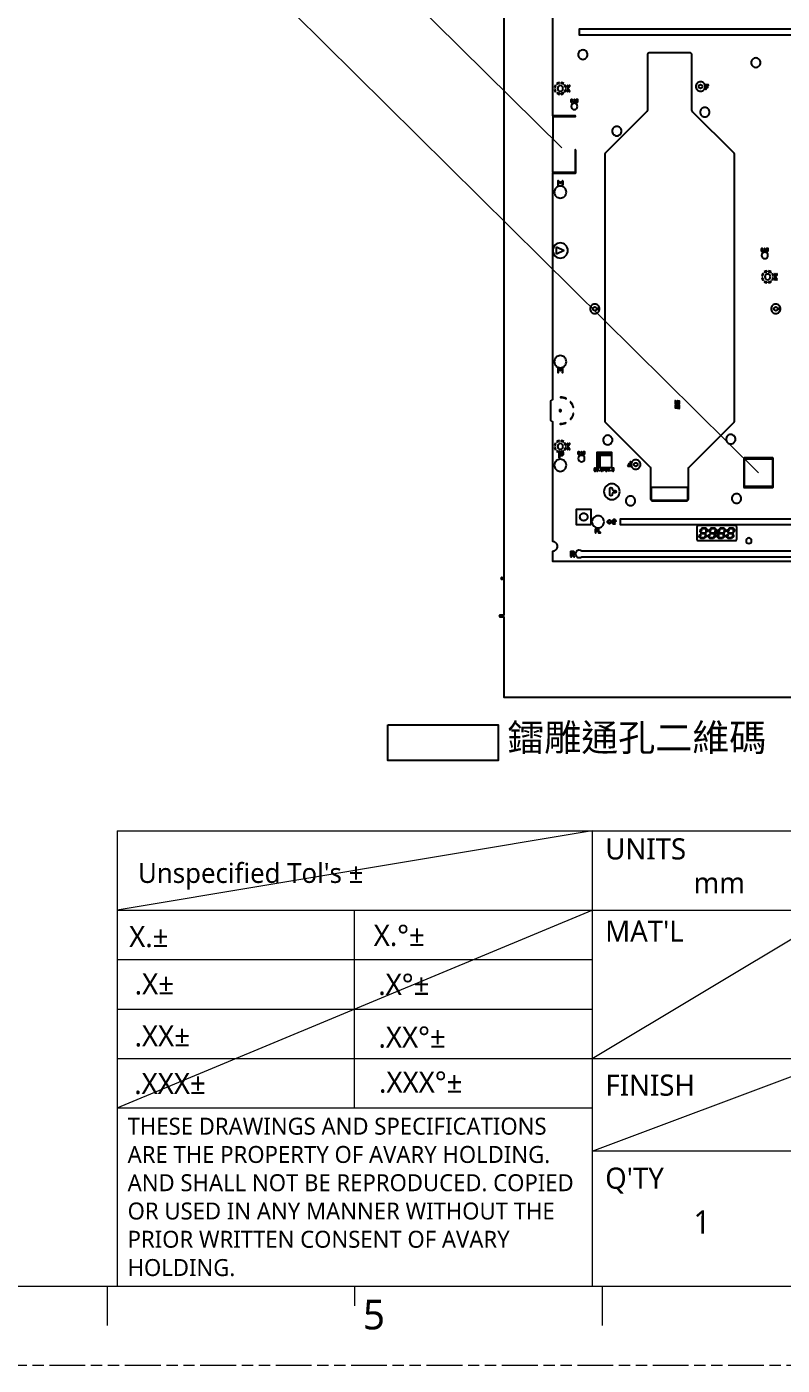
# Model space of a CAD drawing. Extents: x 2864 to 3941, y 2420 to 3182.
# Drawn here: x 3398.4 to 3598.8, y 2420.4 to 2775.5 of the extents above; entities that cross this region are included whole.
import ezdxf

# ---------------------------------------------------------------- set-up
doc = ezdxf.new("R2010")
doc.units = 0
doc.linetypes.add('PHANTOM', pattern=[29.5, 9.5, -1.5, 3, -1.5, 3, -1.5, 9.5])
doc.layers.get('0').update_dxf_attribs({"lineweight": 0})
doc.layers.add('0PAPERF', color=2, linetype='PHANTOM', lineweight=0, plot=False)
for name, color, linetype in [('btr2_panel_layer1', 7, 'Continuous'), ('susa-b_layer0', 1, 'Continuous'), ('鵬鼎', 5, 'Continuous')]:
    doc.layers.add(name, color=color, linetype=linetype)
doc.layers.add('備註', color=1, linetype='Continuous', lineweight=0)
doc.styles.get("Standard").update_dxf_attribs({"font": 'simplex.shx', "height": 2.7})

msp = doc.modelspace()

# ---------------------------------------------------------------- linework, layer by layer
at = {"lineweight": 0}
for p, q in [((3422.35322, 2562.15825), (3422.35322, 2441.38617)), ((3548.37626, 2562.15825), (3548.37626, 2441.38617)), ((3422.35322, 2488.64481), (3548.37626, 2488.64481)), ((2894.63174, 2441.38617), (3908.06702, 2441.38617)), ((3419.72774, 2441.38617), (3419.72774, 2430.88425)), ((3485.36474, 2441.38617), (3485.36474, 2436.13521)), ((3551.00174, 2441.38617), (3551.00174, 2430.88425))]:
    msp.add_line(p, q, dxfattribs=at)
at = {"color": 0, "lineweight": 0}
for p, q in [((3422.35322, 2562.15825), (3908.06702, 2562.15825)), ((3422.35322, 2541.15441), (3614.01326, 2541.15441)), ((3422.35322, 2488.64481), (3548.37626, 2541.15441)), ((3485.36474, 2488.64481), (3485.36474, 2541.15441)), ((3548.37626, 2501.77221), (3614.01326, 2541.15441)), ((3422.35322, 2528.02701), (3548.37626, 2528.02701)), ((3422.35322, 2514.89961), (3548.37626, 2514.89961)), ((3422.35322, 2501.77221), (3614.01326, 2501.77221)), ((3548.37626, 2477.20826), (3614.01326, 2501.77221)), ((3742.66178, 2477.20826), (3548.37626, 2477.20826))]:
    msp.add_line(p, q, dxfattribs=at)
at = {"linetype": 'Continuous'}
msp.add_line((3548.37626, 2562.15825), (3422.35526, 2541.15607), dxfattribs=at)
at = {"layer": '0PAPERF'}
msp.add_line((2941.45782, 2441.38617), (3908.06702, 2441.38617), dxfattribs=at)
at = {"layer": 'btr2_panel_layer1'}
for p, q in [((3538.77217, 2759.97334), (3538.62873, 2760.11678)), ((3539.67299, 2760.55358), (3539.67299, 2760.75643)), ((3538.62874, 2758.23538), (3538.77217, 2758.37882)), ((3543.63496, 2755.52767), (3543.7343, 2755.52767)), ((3538.92299, 2717.17608), (3540.92299, 2716.17608)), ((3538.92299, 2715.17608), (3538.92299, 2717.17608)), ((3540.92299, 2716.17608), (3538.92299, 2715.17608)), ((3594.13839, 2715.98706), (3594.23773, 2715.98706)), ((3593.77217, 2709.97334), (3593.62873, 2710.11678)), ((3594.67299, 2710.55358), (3594.67299, 2710.75643)), ((3593.62874, 2708.23538), (3593.77217, 2708.37882)), ((3538.77217, 2664.97334), (3538.62873, 2665.11678)), ((3539.67299, 2665.55358), (3539.67299, 2665.75643)), ((3538.62874, 2663.23538), (3538.77217, 2663.37882)), ((3545.51284, 2662.08404), (3545.61218, 2662.08404)), ((3552.65482, 2657.99724), (3552.73358, 2658.146)), ((3552.73358, 2657.99724), (3552.65482, 2657.99724)), ((3552.73358, 2658.146), (3552.73358, 2657.99724)), ((3537.92299, 2597.67608), (3791.92299, 2597.67608))]:
    msp.add_line(p, q, dxfattribs=at)
at = {"layer": 'btr2_panel_layer1', "linetype": 'Continuous'}
for points in [[(3524.92299, 3044.67608), (3524.92299, 2839.37608), (3523.92299, 2839.37608, 1), (3523.92299, 2838.97608), (3524.92299, 2838.97608), (3524.92299, 2633.67608)], [(3791.92299, 2633.67608), (3537.92299, 2633.67608), (3537.92299, 2636.42608, 0.414215), (3539.17299, 2637.67608, 0.414215), (3537.92299, 2638.92608), (3537.92299, 2670.68276, -0.044688), (3537.42299, 2671.08572), (3537.42299, 2676.26645, -0.044688), (3537.92299, 2676.66941), (3537.92299, 2716.17608), (3537.92299, 2736.71497), (3543.92299, 2736.71497, 0.414239), (3543.99849, 2736.79047), (3543.99849, 2742.79047, 1), (3543.84749, 2742.79047), (3543.84749, 2736.86597), (3537.92299, 2736.86597), (3537.92299, 2745.71497, 0.414239), (3537.99849, 2745.79047), (3537.99849, 2751.71497), (3543.92299, 2751.71497, 1), (3543.92299, 2751.86597), (3537.92299, 2751.86597), (3537.92299, 2836.18276, -0.044688)], [(3538.34264, 2759.42608), (3538.54549, 2759.42608, -0.106992), (3538.77217, 2759.97334)], [(3538.98229, 2760.47033), (3539.12573, 2760.3269, -0.106991), (3539.67299, 2760.55358)], [(3540.17299, 2760.75643), (3540.17299, 2760.55358, -0.106992), (3540.72025, 2760.3269), (3540.86368, 2760.47033)], [(3541.21724, 2760.11678), (3541.0738, 2759.97334, -0.106991), (3541.30048, 2759.42608), (3541.50333, 2759.42608)], [(3541.94032, 2759.41165), (3541.94032, 2759.891, 1), (3541.79032, 2759.891), (3541.79032, 2758.4506, 1), (3541.94032, 2758.4506), (3541.94032, 2758.92995)], [(3542.42375, 2758.49318), (3541.95642, 2759.1708), (3542.42375, 2759.84842, 1), (3542.30027, 2759.93358), (3541.94032, 2759.41165)], [(3579.2064, 2759.99201, 1), (3579.2064, 2760.14201), (3578.51103, 2760.14201, 0.414241), (3578.43603, 2760.06701), (3578.43603, 2759.54549)], [(3578.43603, 2759.54549), (3578.43603, 2759.02397, 1), (3578.58603, 2759.02397), (3578.58603, 2759.47049), (3579.03256, 2759.47049, 1), (3579.03256, 2759.62049), (3578.58603, 2759.62049), (3578.58603, 2759.99201), (3579.2064, 2759.99201)], [(3538.77217, 2758.37882, -0.106993), (3538.54549, 2758.92608), (3538.34264, 2758.92608)], [(3539.67299, 2757.59573), (3539.67299, 2757.79858, -0.106992), (3539.12573, 2758.02527), (3538.98229, 2757.88183)], [(3540.86368, 2757.88183), (3540.72025, 2758.02527, -0.106991), (3540.17299, 2757.79858), (3540.17299, 2757.59573)], [(3541.50333, 2758.92608), (3541.30048, 2758.92608, -0.106992), (3541.0738, 2758.37882), (3541.21724, 2758.23538)], [(3541.94032, 2758.92995), (3542.30027, 2758.40802, 1), (3542.42375, 2758.49318)], [(3543.7343, 2755.52767, 1), (3543.7343, 2755.62767), (3543.68496, 2755.62767), (3543.68496, 2756.17369, 0.669786), (3543.59945, 2756.20889), (3543.50027, 2756.10971, 1), (3543.57098, 2756.039), (3543.58496, 2756.05298)], [(3543.58496, 2756.05298), (3543.58496, 2755.62767), (3543.53562, 2755.62767, 1), (3543.53562, 2755.52767), (3543.63496, 2755.52767)], [(3540.63398, 2733.61177), (3540.63398, 2734.60515, 0.63678), (3540.46976, 2734.68181), (3539.93795, 2734.23863), (3539.40613, 2734.68181, 0.63678), (3539.24192, 2734.60515), (3539.24192, 2733.61177, 1), (3539.44192, 2733.61177), (3539.44192, 2734.39164)], [(3539.44192, 2734.39164), (3539.87393, 2734.03163, 0.362064), (3540.00197, 2734.03163), (3540.43398, 2734.39164)], [(3540.43398, 2734.39164), (3540.43398, 2733.61177, 1), (3540.63398, 2733.61177)], [(3594.23773, 2715.98706, 1), (3594.23773, 2716.08706), (3594.18839, 2716.08706), (3594.18839, 2716.63309, 0.669786), (3594.10288, 2716.66829), (3594.0037, 2716.56911, 1), (3594.07441, 2716.4984), (3594.08839, 2716.51238)], [(3594.08839, 2716.51238), (3594.08839, 2716.08706), (3594.03906, 2716.08706, 1), (3594.03906, 2715.98706), (3594.13839, 2715.98706)], [(3593.34264, 2709.42608), (3593.54549, 2709.42608, -0.106992), (3593.77217, 2709.97334)], [(3593.98229, 2710.47033), (3594.12573, 2710.3269, -0.106991), (3594.67299, 2710.55358)], [(3595.17299, 2710.75643), (3595.17299, 2710.55358, -0.106992), (3595.72025, 2710.3269), (3595.86368, 2710.47033)], [(3596.21724, 2710.11678), (3596.0738, 2709.97334, -0.106991), (3596.30048, 2709.42608), (3596.50333, 2709.42608)], [(3596.94032, 2709.41165), (3596.94032, 2709.891, 1), (3596.79032, 2709.891), (3596.79032, 2708.4506, 1), (3596.94032, 2708.4506), (3596.94032, 2708.92995)], [(3597.42375, 2708.49318), (3596.95642, 2709.1708), (3597.42375, 2709.84842, 1), (3597.30027, 2709.93358), (3596.94032, 2709.41165)], [(3593.77217, 2708.37882, -0.106993), (3593.54549, 2708.92608), (3593.34264, 2708.92608)], [(3594.67299, 2707.59573), (3594.67299, 2707.79858, -0.106992), (3594.12573, 2708.02527), (3593.98229, 2707.88183)], [(3595.86368, 2707.88183), (3595.72025, 2708.02527, -0.106991), (3595.17299, 2707.79858), (3595.17299, 2707.59573)], [(3596.50333, 2708.92608), (3596.30048, 2708.92608, -0.106992), (3596.0738, 2708.37882), (3596.21724, 2708.23538)], [(3596.94032, 2708.92995), (3597.30027, 2708.40802, 1), (3597.42375, 2708.49318)], [(3540.62141, 2683.88057), (3540.62141, 2684.87395, 0.63678), (3540.4572, 2684.95061), (3539.92538, 2684.50743), (3539.39357, 2684.95061, 0.63678), (3539.22936, 2684.87395), (3539.22936, 2683.88057, 1), (3539.42936, 2683.88057), (3539.42936, 2684.66044)], [(3539.42936, 2684.66044), (3539.86137, 2684.30044, 0.362064), (3539.9894, 2684.30044), (3540.42141, 2684.66044)], [(3540.42141, 2684.66044), (3540.42141, 2683.88057, 1), (3540.62141, 2683.88057)], [(3540.01235, 2677.27497, 1), (3540.00987, 2677.175, -0.104159), (3541.41365, 2676.84277, 1), (3541.45624, 2676.93325)], [(3542.67027, 2676.00254, 1), (3542.59396, 2675.93792, -0.110712), (3543.30391, 2674.58127, 1), (3543.40051, 2674.60714)], [(3543.42104, 2672.82542, 1), (3543.32387, 2672.84905, -0.113199), (3542.62364, 2671.44976, 1), (3542.7008, 2671.38615)], [(3541.38736, 2670.38737, 1), (3541.34668, 2670.47873, -0.107328), (3539.89235, 2670.17621, 1), (3539.89148, 2670.07622)], [(3538.34264, 2664.42608), (3538.54549, 2664.42608, -0.106992), (3538.77217, 2664.97334)], [(3538.77217, 2663.37882, -0.106993), (3538.54549, 2663.92608), (3538.34264, 2663.92608)], [(3538.98229, 2665.47033), (3539.12573, 2665.3269, -0.106991), (3539.67299, 2665.55358)], [(3540.17299, 2665.75643), (3540.17299, 2665.55358, -0.106992), (3540.72025, 2665.3269), (3540.86368, 2665.47033)], [(3541.21724, 2665.11678), (3541.0738, 2664.97334, -0.106991), (3541.30048, 2664.42608), (3541.50333, 2664.42608)], [(3541.50333, 2663.92608), (3541.30048, 2663.92608, -0.106992), (3541.0738, 2663.37882), (3541.21724, 2663.23538)], [(3541.94032, 2664.41165), (3541.94032, 2664.891, 1), (3541.79032, 2664.891), (3541.79032, 2663.4506, 1), (3541.94032, 2663.4506), (3541.94032, 2663.92995)], [(3542.42375, 2663.49318), (3541.95642, 2664.1708), (3542.42375, 2664.84842, 1), (3542.30027, 2664.93358), (3541.94032, 2664.41165)], [(3541.94032, 2663.92995), (3542.30027, 2663.40802, 1), (3542.42375, 2663.49318)], [(3540.86368, 2662.88183), (3540.72025, 2663.02527, -0.106991), (3540.17299, 2662.79858), (3540.17299, 2662.7679), (3539.68768, 2662.7679, 0.029652), (3539.67299, 2662.76704), (3539.67299, 2662.79858, -0.106992), (3539.12573, 2663.02527), (3538.98229, 2662.88183)], [(3538.98229, 2662.88183, 0.100685), (3539.56268, 2662.61718), (3539.56268, 2661.8936)], [(3539.56268, 2661.8936), (3539.56268, 2661.1443, 1), (3539.81268, 2661.1443), (3539.81268, 2661.7686), (3540.43952, 2661.7686, 0.235848), (3540.53945, 2661.81851), (3540.72706, 2662.06697, 0.163746), (3540.75248, 2662.14252), (3540.75248, 2662.39398, 0.163734), (3540.72706, 2662.46954), (3540.54998, 2662.70405, 0.056526), (3540.86368, 2662.88183)], [(3545.61218, 2662.08404, 1), (3545.61218, 2662.18404), (3545.56284, 2662.18404), (3545.56284, 2662.73006, 0.669786), (3545.47733, 2662.76526), (3545.37815, 2662.66608, 1), (3545.44886, 2662.59537), (3545.46284, 2662.60935)], [(3545.46284, 2662.60935), (3545.46284, 2662.18404), (3545.41351, 2662.18404, 1), (3545.41351, 2662.08404), (3545.51284, 2662.08404)], [(3551.13305, 2657.82466), (3551.13305, 2657.93724, 0.156474), (3551.12186, 2657.97213), (3551.0428, 2658.08414, 0.245285), (3550.99358, 2658.10982), (3550.81517, 2658.10982), (3550.81517, 2658.14336), (3550.94519, 2658.32757), (3551.07305, 2658.32757, 1), (3551.07305, 2658.44757), (3550.91411, 2658.44757, 0.245298), (3550.86489, 2658.42188), (3550.70635, 2658.1973, 0.156461), (3550.69517, 2658.16241), (3550.69517, 2658.04982)], [(3550.69517, 2658.04982), (3550.69517, 2657.82466, 0.156474), (3550.70635, 2657.78977), (3550.78542, 2657.67776, 0.245285), (3550.83464, 2657.65208), (3550.99358, 2657.65208, 0.245298), (3551.0428, 2657.67776), (3551.12186, 2657.78977, 0.156461), (3551.13305, 2657.82466)], [(3554.72749, 2644.49203), (3554.50895, 2644.72713, 0.209079), (3554.44281, 2644.75585), (3554.00616, 2644.75585, 0.209079), (3553.94003, 2644.72713), (3553.72148, 2644.49203, 0.190123), (3553.6974, 2644.43053), (3553.6974, 2644.19565)], [(3553.6974, 2644.19565), (3553.6974, 2643.96077, 0.190123), (3553.72148, 2643.89927), (3553.94003, 2643.66418, 0.209079), (3554.00616, 2643.63545), (3554.44303, 2643.63545, 1), (3554.44303, 2643.81545), (3554.04516, 2643.81545), (3553.8774, 2643.99592), (3553.8774, 2644.10565), (3554.44303, 2644.10565, 0.20993), (3554.50929, 2644.13475), (3554.72711, 2644.36907, 0.394798), (3554.72749, 2644.49203)], [(3549.77314, 2641.90807), (3549.77314, 2642.04979, 0.166398), (3549.75867, 2642.09274), (3549.6494, 2642.23512, 0.234442), (3549.59354, 2642.2625), (3549.26606, 2642.2625, 0.414239), (3549.19606, 2642.1925), (3549.19606, 2641.76535)], [(3549.19606, 2641.76535), (3549.19606, 2641.3382, 1), (3549.33606, 2641.3382), (3549.33606, 2641.69535), (3549.59354, 2641.69535, 0.234442), (3549.6494, 2641.72273), (3549.75867, 2641.86512, 0.166397), (3549.77314, 2641.90807)], [(3543.7168, 2635.80096), (3543.7168, 2636.00792, 0.200077), (3543.6798, 2636.09669), (3543.47362, 2636.30287, 0.200077), (3543.38485, 2636.33987), (3542.76399, 2636.33987, 0.414226), (3542.63899, 2636.21487), (3542.63899, 2635.59401)], [(3542.63899, 2635.59401), (3542.63899, 2634.97315, 1), (3542.88899, 2634.97315), (3542.88899, 2635.46901), (3542.91917, 2635.46901), (3543.50342, 2634.88476, 1), (3543.68019, 2635.06154), (3543.27272, 2635.46901)], [(3543.27272, 2635.46901), (3543.38485, 2635.46901, 0.200077), (3543.47362, 2635.50601), (3543.6798, 2635.71219, 0.200077), (3543.7168, 2635.80096)], [(3524.92299, 2633.67608), (3524.92299, 2619.37608), (3523.92299, 2619.37608, 1), (3523.92299, 2618.97608), (3524.92299, 2618.97608), (3524.92299, 2597.67608), (3537.92299, 2597.67608)]]:
    msp.add_lwpolyline(points, format="xyb", dxfattribs=at)
for points in [[(3784.92299, 2773.42608), (3784.92299, 2774.92608), (3544.92299, 2774.92608), (3544.92299, 2773.42608)], [(3571.44865, 2674.41919), (3570.9655, 2674.46674), (3570.47011, 2674.5155), (3570.47011, 2675.05513), (3570.95309, 2675.0076), (3570.95326, 2675.00758), (3571.44865, 2674.95882)], [(3540.50248, 2662.18442), (3540.37728, 2662.0186), (3539.81268, 2662.0186), (3539.81268, 2662.5179), (3540.37728, 2662.5179), (3540.50248, 2662.35209)], [(3553.59517, 2658.59207), (3553.59517, 2662.59207), (3549.59517, 2662.59207), (3549.59517, 2658.59207)], [(3550.17107, 2662.01577), (3550.17107, 2662.05028), (3550.13656, 2662.05028), (3550.13656, 2662.01577)], [(3550.17107, 2661.89767), (3550.17107, 2661.93218), (3550.13656, 2661.93218), (3550.13656, 2661.89767)], [(3550.28917, 2662.01577), (3550.28917, 2662.05028), (3550.25466, 2662.05028), (3550.25466, 2662.01577)], [(3550.28917, 2661.89767), (3550.28917, 2661.93218), (3550.25466, 2661.93218), (3550.25466, 2661.89767)], [(3596.16995, 2653.51943), (3588.76995, 2653.51943), (3588.76995, 2660.91943), (3596.16995, 2660.91943)], [(3549.21305, 2658.18145), (3549.16249, 2658.10982), (3549.06572, 2658.10982), (3549.01517, 2658.18145), (3549.01517, 2658.25595), (3549.06572, 2658.32757), (3549.16249, 2658.32757), (3549.21305, 2658.25595)], [(3549.21305, 2657.8437), (3549.16249, 2657.77208), (3549.06572, 2657.77208), (3549.01517, 2657.8437), (3549.01517, 2657.9182), (3549.06572, 2657.98982), (3549.16249, 2657.98982), (3549.21305, 2657.9182)], [(3551.01305, 2657.8437), (3550.96249, 2657.77208), (3550.86572, 2657.77208), (3550.81517, 2657.8437), (3550.81517, 2657.98982), (3550.96249, 2657.98982), (3551.01305, 2657.9182)], [(3548.12299, 2643.47608), (3548.12299, 2647.47608), (3544.12299, 2647.47608), (3544.12299, 2643.47608)], [(3554.53869, 2644.43075), (3554.40381, 2644.28565), (3553.8774, 2644.28565), (3553.8774, 2644.39538), (3554.04516, 2644.57585), (3554.40381, 2644.57585)], [(3772.97026, 2643.42608), (3772.97026, 2644.92608), (3555.75581, 2644.92608), (3555.75581, 2643.42608), (3624.89215, 2643.42608), (3624.89215, 2644.18577), (3704.58486, 2644.18577), (3704.58486, 2643.42608), (3705.92249, 2643.42608), (3705.92249, 2638.2285), (3710.21532, 2638.2285), (3710.21532, 2643.42608)], [(3549.63314, 2641.9315), (3549.55935, 2641.83535), (3549.33606, 2641.83535), (3549.33606, 2642.1225), (3549.55935, 2642.1225), (3549.63314, 2642.02635)], [(3581.52299, 2641.04608), (3581.42299, 2640.94608), (3581.32299, 2641.04608), (3581.32299, 2641.30608), (3581.42299, 2641.40608), (3581.52299, 2641.30608)], [(3543.4668, 2635.85274), (3543.33307, 2635.71901), (3542.88899, 2635.71901), (3542.88899, 2636.08987), (3543.33307, 2636.08987), (3543.4668, 2635.95614)], [(3494.19563, 2590.34924), (3523.44875, 2590.34924), (3523.44875, 2580.82497), (3494.19563, 2580.82497)]]:
    msp.add_lwpolyline(points, close=True, dxfattribs=at)
for points in [[(3547.1644, 2768.14506, 0.414215), (3545.9144, 2769.39506, 0.414215), (3544.6644, 2768.14506, 0.414215), (3545.9144, 2766.89506, 0.414215)], [(3586.16006, 2671.17197), (3586.16006, 2741.43116, 0.198849), (3585.8672, 2742.13805), (3575.11182, 2752.89342, -0.198916), (3574.81896, 2753.60056), (3574.81896, 2768.11361, 0.414068), (3574.31884, 2768.61348), (3563.52384, 2768.61348, 0.414218), (3563.02396, 2768.11361), (3563.02396, 2753.60056, -0.198916), (3562.7311, 2752.89342), (3551.97877, 2742.14109, 0.198916), (3551.68591, 2741.43396), (3551.68591, 2671.13412, 0.198917), (3551.97877, 2670.42699), (3563.73302, 2658.67273, -0.198625), (3563.87918, 2658.31957), (3563.87918, 2650.23882, 0.414364), (3564.37931, 2649.73869), (3573.37929, 2649.73869, 0.414217), (3573.87916, 2650.23882), (3573.87916, 2658.26978, -0.198853), (3574.02562, 2658.62326), (3585.8672, 2670.46483, 0.198917)], [(3593.03473, 2766.01539, 0.414215), (3591.78473, 2767.26539, 0.414215), (3590.53473, 2766.01539, 0.414215), (3591.78473, 2764.76539, 0.414215)], [(3540.67299, 2759.17608, 0.414216), (3539.92299, 2759.92608, 0.414216), (3539.17299, 2759.17608, 0.414216), (3539.92299, 2758.42608, 0.414216)], [(3578.37788, 2759.69478, 0.414215), (3577.12788, 2760.94478, 0.414215), (3575.87788, 2759.69478, 0.414215), (3577.12788, 2758.44478, 0.414215)], [(3577.62788, 2759.69478, -0.414217), (3577.12788, 2759.19478, -0.414217), (3576.62788, 2759.69478, -0.414217), (3577.12788, 2760.19478, -0.414217)], [(3543.16899, 2755.64165, 1), (3543.09828, 2755.71236), (3543.01359, 2755.62767), (3542.85633, 2755.62767), (3542.78629, 2755.69772), (3542.78629, 2756.05365), (3542.85633, 2756.12369), (3543.01359, 2756.12369), (3543.09828, 2756.039, 1), (3543.16899, 2756.10971), (3543.06981, 2756.20889, 0.200121), (3543.0343, 2756.22369), (3542.83562, 2756.22369, 0.200121), (3542.80011, 2756.20889), (3542.70109, 2756.10987, 0.200121), (3542.68629, 2756.07436), (3542.68629, 2755.67701, 0.200121), (3542.70109, 2755.6415), (3542.80011, 2755.54247, 0.200121), (3542.83562, 2755.52767), (3543.0343, 2755.52767, 0.200121), (3543.06981, 2755.54247)], [(3544.58364, 2755.67701), (3544.58364, 2755.87568, 0.200121), (3544.56884, 2755.91119), (3544.46981, 2756.01022, 0.200121), (3544.4343, 2756.02502), (3544.18629, 2756.02502), (3544.18629, 2756.12369), (3544.53364, 2756.12369, 1), (3544.53364, 2756.22369), (3544.13629, 2756.22369, 0.414253), (3544.08629, 2756.17369), (3544.08629, 2755.97502, 0.414253), (3544.13629, 2755.92502), (3544.41359, 2755.92502), (3544.48364, 2755.85497), (3544.48364, 2755.69772), (3544.41359, 2755.62767), (3544.25633, 2755.62767), (3544.17164, 2755.71236, 1), (3544.10093, 2755.64165), (3544.20011, 2755.54247, 0.200121), (3544.23562, 2755.52767), (3544.4343, 2755.52767, 0.200121), (3544.46981, 2755.54247), (3544.56884, 2755.6415, 0.200121)], [(3544.49026, 2754.41102, 0.414215), (3543.64026, 2755.26102, 0.414215), (3542.79026, 2754.41102, 0.414215), (3543.64026, 2753.56102, 0.414215)], [(3579.49662, 2752.88402, 0.414215), (3578.24662, 2754.13402, 0.414215), (3576.99662, 2752.88402, 0.414215), (3578.24662, 2751.63402, 0.414215)], [(3556.16743, 2747.8672, 0.414215), (3554.91743, 2749.1172, 0.414215), (3553.66743, 2747.8672, 0.414215), (3554.91743, 2746.6172, 0.414215)], [(3541.52299, 2731.67608, 0.414215), (3539.92299, 2733.27608, 0.414215), (3538.32299, 2731.67608, 0.414215), (3539.92299, 2730.07608, 0.414215)], [(3541.92299, 2716.17608, 0.414214), (3539.92299, 2718.17608, 0.414214), (3537.92299, 2716.17608, 0.414214), (3539.92299, 2714.17608, 0.414214)], [(3593.67242, 2716.10105, 1), (3593.60171, 2716.17176), (3593.51702, 2716.08706), (3593.35977, 2716.08706), (3593.28972, 2716.15711), (3593.28972, 2716.51304), (3593.35977, 2716.58309), (3593.51702, 2716.58309), (3593.60171, 2716.4984, 1), (3593.67242, 2716.56911), (3593.57324, 2716.66829, 0.200121), (3593.53773, 2716.68309), (3593.33906, 2716.68309, 0.200121), (3593.30355, 2716.66829), (3593.20452, 2716.56926, 0.200121), (3593.18972, 2716.53375), (3593.18972, 2716.1364, 0.200121), (3593.20452, 2716.10089), (3593.30355, 2716.00186, 0.200121), (3593.33906, 2715.98706), (3593.53773, 2715.98706, 0.200121), (3593.57324, 2716.00186)], [(3594.99364, 2714.87042, 0.414215), (3594.14364, 2715.72042, 0.414215), (3593.29364, 2714.87042, 0.414215), (3594.14364, 2714.02042, 0.414215)], [(3595.08707, 2716.1364), (3595.08707, 2716.33508, 0.200121), (3595.07227, 2716.37059), (3594.97324, 2716.46961, 0.200121), (3594.93773, 2716.48441), (3594.68972, 2716.48441), (3594.68972, 2716.58309), (3595.03707, 2716.58309, 1), (3595.03707, 2716.68309), (3594.63972, 2716.68309, 0.414253), (3594.58972, 2716.63309), (3594.58972, 2716.43441, 0.414253), (3594.63972, 2716.38441), (3594.91702, 2716.38441), (3594.98707, 2716.31437), (3594.98707, 2716.15711), (3594.91702, 2716.08706), (3594.75977, 2716.08706), (3594.67507, 2716.17176, 1), (3594.60436, 2716.10105), (3594.70355, 2716.00186, 0.200121), (3594.73906, 2715.98706), (3594.93773, 2715.98706, 0.200121), (3594.97324, 2716.00186), (3595.07227, 2716.10089, 0.200121)], [(3595.67299, 2709.17608, 0.414216), (3594.92299, 2709.92608, 0.414216), (3594.17299, 2709.17608, 0.414216), (3594.92299, 2708.42608, 0.414216)], [(3550.30742, 2700.69013, 0.414215), (3549.05742, 2701.94013, 0.414215), (3547.80742, 2700.69013, 0.414215), (3549.05742, 2699.44013, 0.414215)], [(3550.00857, 2700.54013), (3549.53439, 2700.54013, -0.327544), (3549.05742, 2700.19013, -0.414217), (3548.55742, 2700.69013, -0.414217), (3549.05742, 2701.19013, -0.327542), (3549.53439, 2700.84013), (3550.00857, 2700.84013)], [(3598.30742, 2700.69013, 0.414215), (3597.05742, 2701.94013, 0.414215), (3595.80742, 2700.69013, 0.414215), (3597.05742, 2699.44013, 0.414215)], [(3598.00857, 2700.54013), (3597.53439, 2700.54013, -0.327544), (3597.05742, 2700.19013, -0.414217), (3596.55742, 2700.69013, -0.414217), (3597.05742, 2701.19013, -0.327542), (3597.53439, 2700.84013), (3598.00857, 2700.84013)], [(3541.52299, 2686.67608, 0.414215), (3539.92299, 2688.27608, 0.414215), (3538.32299, 2686.67608, 0.414215), (3539.92299, 2685.07608, 0.414215)], [(3571.57365, 2675.50024), (3571.57365, 2676.16519, 0.387065), (3571.51727, 2676.22767), (3570.9655, 2676.28197, 0.444609), (3570.89688, 2676.2195), (3570.89688, 2675.62349), (3570.47011, 2675.6655), (3570.47011, 2676.27408, 1), (3570.34512, 2676.27408), (3570.34512, 2675.60912, 0.387065), (3570.40149, 2675.54665), (3570.95326, 2675.49234, 0.444609), (3571.02188, 2675.55482), (3571.02188, 2676.15083), (3571.44865, 2676.10882), (3571.44865, 2675.50024, 1)], [(3571.57365, 2674.35051), (3571.57365, 2675.01519, 0.387065), (3571.51727, 2675.07767), (3570.41373, 2675.18628, 0.444303), (3570.34512, 2675.12386), (3570.34512, 2674.45912, 0.387065), (3570.40149, 2674.39665), (3571.50503, 2674.28804, 0.444609)], [(3540.17299, 2673.67608, 0.414222), (3539.92299, 2673.92608, 0.414222), (3539.67299, 2673.67608, 0.414222), (3539.92299, 2673.42608, 0.414222)], [(3586.37423, 2666.08525, 0.414215), (3585.12423, 2667.33525, 0.414215), (3583.87423, 2666.08525, 0.414215), (3585.12423, 2664.83525, 0.414215)], [(3540.67299, 2664.17608, 0.414216), (3539.92299, 2664.92608, 0.414216), (3539.17299, 2664.17608, 0.414216), (3539.92299, 2663.42608, 0.414216)], [(3553.75143, 2665.88785, 0.414215), (3552.50143, 2667.13785, 0.414215), (3551.25143, 2665.88785, 0.414215), (3552.50143, 2664.63785, 0.414215)], [(3541.52299, 2659.17608, 0.414215), (3539.92299, 2660.77608, 0.414215), (3538.32299, 2659.17608, 0.414215), (3539.92299, 2657.57608, 0.414215)], [(3545.04687, 2662.19802, 1), (3544.97616, 2662.26873), (3544.89147, 2662.18404), (3544.73422, 2662.18404), (3544.66417, 2662.25408), (3544.66417, 2662.61001), (3544.73422, 2662.68006), (3544.89147, 2662.68006), (3544.97616, 2662.59537, 1), (3545.04687, 2662.66608), (3544.94769, 2662.76526, 0.200121), (3544.91218, 2662.78006), (3544.71351, 2662.78006, 0.200121), (3544.678, 2662.76526), (3544.57897, 2662.66623, 0.200121), (3544.56417, 2662.63072), (3544.56417, 2662.23337, 0.200121), (3544.57897, 2662.19786), (3544.678, 2662.09884, 0.200121), (3544.71351, 2662.08404), (3544.91218, 2662.08404, 0.200121), (3544.94769, 2662.09884)], [(3546.36809, 2660.96739, 0.414215), (3545.51809, 2661.81739, 0.414215), (3544.66809, 2660.96739, 0.414215), (3545.51809, 2660.11739, 0.414215)], [(3546.46152, 2662.23337), (3546.46152, 2662.43205, 0.200121), (3546.44672, 2662.46756), (3546.34769, 2662.56659, 0.200121), (3546.31218, 2662.58139), (3546.06417, 2662.58139), (3546.06417, 2662.68006), (3546.41152, 2662.68006, 1), (3546.41152, 2662.78006), (3546.01417, 2662.78006, 0.414253), (3545.96417, 2662.73006), (3545.96417, 2662.53139, 0.414253), (3546.01417, 2662.48139), (3546.29147, 2662.48139), (3546.36152, 2662.41134), (3546.36152, 2662.25408), (3546.29147, 2662.18404), (3546.13422, 2662.18404), (3546.04952, 2662.26873, 1), (3545.97881, 2662.19802), (3546.078, 2662.09884, 0.200121), (3546.11351, 2662.08404), (3546.31218, 2662.08404, 0.200121), (3546.34769, 2662.09884), (3546.44672, 2662.19786, 0.200121)], [(3553.29147, 2661.81408), (3550.37276, 2661.81408), (3550.37276, 2658.89537, -1), (3550.28917, 2658.89537), (3550.28917, 2661.81408), (3550.25466, 2661.81408), (3550.25466, 2658.89537, -1), (3550.17107, 2658.89537), (3550.17107, 2661.81408), (3550.13656, 2661.81408), (3550.13656, 2658.89537, -1), (3550.05297, 2658.89537), (3550.05297, 2661.81408), (3549.89526, 2661.81408, -1), (3549.89526, 2661.89767), (3550.05297, 2661.89767), (3550.05297, 2661.93218), (3549.89526, 2661.93218, -1), (3549.89526, 2662.01577), (3550.05297, 2662.01577), (3550.05297, 2662.05028), (3549.89526, 2662.05028, -1), (3549.89526, 2662.13387), (3550.05297, 2662.13387), (3550.05297, 2662.29158, -1), (3550.13656, 2662.29158), (3550.13656, 2662.13387), (3550.17107, 2662.13387), (3550.17107, 2662.29158, -1), (3550.25466, 2662.29158), (3550.25466, 2662.13387), (3550.28917, 2662.13387), (3550.28917, 2662.29158, -1), (3550.37276, 2662.29158), (3550.37276, 2662.13387), (3553.29147, 2662.13387, -1), (3553.29147, 2662.05028), (3550.37276, 2662.05028), (3550.37276, 2662.01577), (3553.29147, 2662.01577, -1), (3553.29147, 2661.93218), (3550.37276, 2661.93218), (3550.37276, 2661.89767), (3553.29147, 2661.89767, -1)], [(3561.17374, 2659.36911, 0.414215), (3559.92374, 2660.61911, 0.414215), (3558.67374, 2659.36911, 0.414215), (3559.92374, 2658.11911, 0.414215)], [(3596.36995, 2653.41943), (3596.36995, 2661.01943, 0.414228), (3596.26995, 2661.11943), (3588.66995, 2661.11943, 0.414228), (3588.56995, 2661.01943), (3588.56995, 2653.41943, 0.414228), (3588.66995, 2653.31943), (3596.26995, 2653.31943, 0.414228)], [(3549.33305, 2657.82466), (3549.33305, 2657.93724, 0.156474), (3549.32186, 2657.97213), (3549.26702, 2658.04982), (3549.32186, 2658.12752, 0.156461), (3549.33305, 2658.16241), (3549.33305, 2658.27499, 0.156474), (3549.32186, 2658.30988), (3549.2428, 2658.42188, 0.245285), (3549.19358, 2658.44757), (3549.03464, 2658.44757, 0.245298), (3548.98542, 2658.42188), (3548.90635, 2658.30988, 0.156461), (3548.89517, 2658.27499), (3548.89517, 2658.16241, 0.156474), (3548.90635, 2658.12752), (3548.9612, 2658.04982), (3548.90635, 2657.97213, 0.156461), (3548.89517, 2657.93724), (3548.89517, 2657.82466, 0.156474), (3548.90635, 2657.78977), (3548.98542, 2657.67776, 0.245285), (3549.03464, 2657.65208), (3549.19358, 2657.65208, 0.245298), (3549.2428, 2657.67776), (3549.32186, 2657.78977, 0.156461)], [(3549.93305, 2657.82466), (3549.93305, 2657.93724, 0.156474), (3549.92186, 2657.97213), (3549.86702, 2658.04982), (3549.92186, 2658.12752, 0.156461), (3549.93305, 2658.16241), (3549.93305, 2658.38757, 0.414245), (3549.87305, 2658.44757), (3549.55517, 2658.44757, 1), (3549.55517, 2658.32757), (3549.81305, 2658.32757), (3549.81305, 2658.18145), (3549.76249, 2658.10982), (3549.71411, 2658.10982, 1), (3549.71411, 2657.98982), (3549.76249, 2657.98982), (3549.81305, 2657.9182), (3549.81305, 2657.8437), (3549.76249, 2657.77208), (3549.66572, 2657.77208), (3549.60418, 2657.85926, 1), (3549.50615, 2657.79006), (3549.58542, 2657.67776, 0.245285), (3549.63464, 2657.65208), (3549.79358, 2657.65208, 0.245298), (3549.8428, 2657.67776), (3549.92186, 2657.78977, 0.156461)], [(3551.72206, 2658.24039, 1), (3551.62403, 2658.30959), (3551.30615, 2657.85926, 1), (3551.40418, 2657.79006)], [(3552.33305, 2657.82466), (3552.33305, 2657.93724, 0.156474), (3552.32186, 2657.97213), (3552.26702, 2658.04982), (3552.32186, 2658.12752, 0.156461), (3552.33305, 2658.16241), (3552.33305, 2658.38757, 0.414245), (3552.27305, 2658.44757), (3551.95517, 2658.44757, 1), (3551.95517, 2658.32757), (3552.21305, 2658.32757), (3552.21305, 2658.18145), (3552.16249, 2658.10982), (3552.11411, 2658.10982, 1), (3552.11411, 2657.98982), (3552.16249, 2657.98982), (3552.21305, 2657.9182), (3552.21305, 2657.8437), (3552.16249, 2657.77208), (3552.06572, 2657.77208), (3552.00418, 2657.85926, 1), (3551.90615, 2657.79006), (3551.98542, 2657.67776, 0.245285), (3552.03464, 2657.65208), (3552.19358, 2657.65208, 0.245298), (3552.2428, 2657.67776), (3552.32186, 2657.78977, 0.156461)], [(3552.87305, 2657.87724, 1), (3552.87305, 2657.99724), (3552.85358, 2657.99724), (3552.85358, 2658.38757, 0.782945), (3552.74048, 2658.41552), (3552.5022, 2657.96544, 0.565966), (3552.55517, 2657.87724), (3552.73358, 2657.87724), (3552.73358, 2657.71208, 1), (3552.85358, 2657.71208), (3552.85358, 2657.87724)], [(3554.13305, 2657.82466), (3554.13305, 2658.04982, 0.156474), (3554.12186, 2658.08471), (3554.0428, 2658.19672, 0.245285), (3553.99358, 2658.22241), (3553.81517, 2658.22241), (3553.81517, 2658.32757), (3554.07305, 2658.32757, 1), (3554.07305, 2658.44757), (3553.75517, 2658.44757, 0.414245), (3553.69517, 2658.38757), (3553.69517, 2658.16241, 0.414245), (3553.75517, 2658.10241), (3553.96249, 2658.10241), (3554.01305, 2658.03078), (3554.01305, 2657.8437), (3553.96249, 2657.77208), (3553.86572, 2657.77208), (3553.80418, 2657.85926, 1), (3553.70615, 2657.79006), (3553.78542, 2657.67776, 0.245285), (3553.83464, 2657.65208), (3553.99358, 2657.65208, 0.245298), (3554.0428, 2657.67776), (3554.12186, 2657.78977, 0.156461)], [(3558.61558, 2658.99688), (3558.61558, 2659.5184), (3558.61558, 2660.03992, 1), (3558.46558, 2660.03992), (3558.46558, 2659.5934), (3558.01906, 2659.5934, 1), (3558.01906, 2659.4434), (3558.46558, 2659.4434), (3558.46558, 2659.07188), (3557.84522, 2659.07188, 1), (3557.84522, 2658.92188), (3558.54058, 2658.92188, 0.414241)], [(3560.42374, 2659.36911, -0.414217), (3559.92374, 2658.86911, -0.414217), (3559.42374, 2659.36911, -0.414217), (3559.92374, 2659.86911, -0.414217)], [(3555.68627, 2652.19557, 0.414215), (3553.58627, 2654.29557, 0.414215), (3551.48627, 2652.19557, 0.414215), (3553.58627, 2650.09557, 0.414215)], [(3554.43627, 2651.89557), (3554.13627, 2651.89557, 0.414217), (3553.63627, 2651.39557, -1), (3553.03627, 2651.39557), (3553.03627, 2652.99557, -1), (3553.63627, 2652.99557, 0.414217), (3554.13627, 2652.49557), (3554.43627, 2652.49557, -1)], [(3559.80883, 2649.73481, 0.414215), (3558.55883, 2650.98481, 0.414215), (3557.30883, 2649.73481, 0.414215), (3558.55883, 2648.48481, 0.414215)], [(3587.92816, 2650.35608, 0.414215), (3586.67816, 2651.60608, 0.414215), (3585.42816, 2650.35608, 0.414215), (3586.67816, 2649.10608, 0.414215)], [(3547.12299, 2645.47608, -0.414216), (3546.12299, 2644.47608, -0.414216), (3545.12299, 2645.47608, -0.414216), (3546.12299, 2646.47608, -0.414216)], [(3551.52299, 2644.17608, 0.414215), (3549.92299, 2645.77608, 0.414215), (3548.32299, 2644.17608, 0.414215), (3549.92299, 2642.57608, 0.414215)], [(3586.7203, 2639.53398), (3586.7203, 2642.85676, 0.41422), (3586.40756, 2643.1695), (3576.49415, 2643.1695, 0.414218), (3576.12568, 2642.80103), (3576.12568, 2639.62933, 0.414218), (3576.57235, 2639.18266), (3586.36898, 2639.18266, 0.414219)], [(3578.49109, 2642.29248), (3577.55383, 2642.29248, -1), (3577.55383, 2642.54648), (3578.49109, 2642.54648, -1)], [(3580.90409, 2642.29248), (3579.96683, 2642.29248, -1), (3579.96683, 2642.54648), (3580.90409, 2642.54648, -1)], [(3583.31709, 2642.29248), (3582.37983, 2642.29248, -1), (3582.37983, 2642.54648), (3583.31709, 2642.54648, -1)], [(3585.73517, 2642.29248), (3584.79791, 2642.29248, -1), (3584.79791, 2642.54648), (3585.73517, 2642.54648, -1)], [(3550.50314, 2641.2682, 1), (3550.50314, 2641.4082), (3550.13606, 2641.4082), (3550.13606, 2642.1925, 1), (3549.99606, 2642.1925), (3549.99606, 2641.3382, 0.414239), (3550.06606, 2641.2682)], [(3577.08487, 2640.60106), (3577.02137, 2640.20482, -1), (3576.77057, 2640.24501), (3576.83407, 2640.64125, -1)], [(3577.33121, 2642.00797), (3577.26771, 2641.61681, -1), (3577.01699, 2641.65751), (3577.08049, 2642.04867, -1)], [(3578.11517, 2639.76264), (3577.17537, 2639.76264, -1), (3577.17537, 2640.01664), (3578.11517, 2640.01664, -1)], [(3578.33615, 2640.99708), (3577.39889, 2640.99708, -1), (3577.39889, 2641.25108), (3578.33615, 2641.25108, -1)], [(3578.6471, 2640.60185), (3578.58614, 2640.20561, -1), (3578.33509, 2640.24423), (3578.39605, 2640.64047, -1)], [(3578.89344, 2642.00368), (3578.83248, 2641.61252, -1), (3578.58151, 2641.65163), (3578.64247, 2642.04279, -1)], [(3579.49787, 2640.60106), (3579.43437, 2640.20482, -1), (3579.18357, 2640.24501), (3579.24707, 2640.64125, -1)], [(3579.74421, 2642.00797), (3579.68071, 2641.61681, -1), (3579.42999, 2641.65751), (3579.49349, 2642.04867, -1)], [(3580.52817, 2639.76264), (3579.58837, 2639.76264, -1), (3579.58837, 2640.01664), (3580.52817, 2640.01664, -1)], [(3580.74915, 2640.99708), (3579.81189, 2640.99708, -1), (3579.81189, 2641.25108), (3580.74915, 2641.25108, -1)], [(3581.0601, 2640.60185), (3580.99914, 2640.20561, -1), (3580.74809, 2640.24423), (3580.80905, 2640.64047, -1)], [(3581.30644, 2642.00368), (3581.24548, 2641.61252, -1), (3580.99451, 2641.65163), (3581.05547, 2642.04279, -1)], [(3581.91087, 2640.60106), (3581.84737, 2640.20482, -1), (3581.59657, 2640.24501), (3581.66007, 2640.64125, -1)], [(3582.15721, 2642.00797), (3582.09371, 2641.61681, -1), (3581.84299, 2641.65751), (3581.90649, 2642.04867, -1)], [(3582.94117, 2639.76264), (3582.00137, 2639.76264, -1), (3582.00137, 2640.01664), (3582.94117, 2640.01664, -1)], [(3583.16215, 2640.99708), (3582.22489, 2640.99708, -1), (3582.22489, 2641.25108), (3583.16215, 2641.25108, -1)], [(3583.4731, 2640.60185), (3583.41214, 2640.20561, -1), (3583.16109, 2640.24423), (3583.22205, 2640.64047, -1)], [(3583.71944, 2642.00368), (3583.65848, 2641.61252, -1), (3583.40751, 2641.65163), (3583.46847, 2642.04279, -1)], [(3584.33149, 2640.60106), (3584.26799, 2640.20482, -1), (3584.01719, 2640.24501), (3584.08069, 2640.64125, -1)], [(3584.57529, 2642.00797), (3584.51179, 2641.61681, -1), (3584.26107, 2641.65751), (3584.32457, 2642.04867, -1)], [(3585.35925, 2639.76264), (3584.41945, 2639.76264, -1), (3584.41945, 2640.01664), (3585.35925, 2640.01664, -1)], [(3585.57769, 2640.99708), (3584.64297, 2640.99708, -1), (3584.64297, 2641.25108), (3585.57769, 2641.25108, -1)], [(3585.89118, 2640.60185), (3585.83022, 2640.20561, -1), (3585.57917, 2640.24423), (3585.64013, 2640.64047, -1)], [(3586.13993, 2642.00289), (3586.07643, 2641.61173, -1), (3585.82571, 2641.65243), (3585.88921, 2642.04359, -1)], [(3590.67299, 2639.17608, 0.414216), (3589.92299, 2639.92608, 0.414216), (3589.17299, 2639.17608, 0.414216), (3589.92299, 2638.42608, 0.414216)], [(3784.11389, 2634.92608, 1), (3784.11389, 2636.42608), (3545.58442, 2636.42608, 0.182679), (3544.92299, 2636.67608, 0.414216), (3543.92299, 2635.67608, 0.414216), (3544.92299, 2634.67608, 0.182679), (3545.58442, 2634.92608)], [(3524.67299, 2629.17608, 0.414222), (3524.42299, 2629.42608, 0.414222), (3524.17299, 2629.17608, 0.414222), (3524.42299, 2628.92608, 0.414222)]]:
    msp.add_lwpolyline(points, format="xyb", close=True, dxfattribs=at)
at = {"layer": 'btr2_panel_layer1'}
for centre, radius in [((3550.35384, 2657.76837), 0.06), ((3553.35384, 2657.76837), 0.06), ((3552.92299, 2644.17608), 0.5), ((3552.92299, 2644.17608), 0.35)]:
    msp.add_circle(centre, radius, dxfattribs=at)
for centre, radius, start, end in [((3539.92299, 2759.17608), 1.6, 143.989402, 171.010778), ((3539.92298, 2759.17608), 1.6, 98.989222, 126.010598), ((3539.92299, 2759.17608), 1.6, 53.989402, 81.010778), ((3539.92299, 2759.17608), 1.6, 8.989222, 36.010598), ((3539.92299, 2759.17608), 1.6, 188.989389, 216.010785), ((3539.92299, 2759.17608), 1.6, 233.989373, 261.01066), ((3539.92299, 2759.17608), 1.6, 278.989222, 306.010598), ((3539.92299, 2759.17608), 1.6, 323.989402, 351.010778), ((3594.92299, 2709.17608), 1.6, 143.989402, 171.010778), ((3594.92298, 2709.17608), 1.6, 98.989222, 126.010598), ((3594.92299, 2709.17608), 1.6, 53.989402, 81.010778), ((3594.92299, 2709.17608), 1.6, 8.989222, 36.010598), ((3594.92299, 2709.17608), 1.6, 188.989389, 216.010785), ((3594.92299, 2709.17608), 1.6, 233.989373, 261.01066), ((3594.92299, 2709.17608), 1.6, 278.989222, 306.010598), ((3594.92299, 2709.17608), 1.6, 323.989402, 351.010778), ((3539.92299, 2673.67607), 3.6, 64.792198, 88.577636), ((3539.92298, 2673.67607), 3.60001, 14.988682, 40.258704), ((3539.92298, 2673.67607), 3.6, 320.499248, 346.332201), ((3539.92298, 2673.67608), 3.6, 269.498615, 294.002192), ((3539.92299, 2664.17608), 1.6, 143.989402, 171.010778), ((3539.92299, 2664.17608), 1.6, 188.989389, 216.010785), ((3539.92298, 2664.17608), 1.6, 98.989222, 126.010598), ((3539.92299, 2664.17608), 1.6, 53.989402, 81.010778), ((3539.92299, 2664.17608), 1.6, 8.989222, 36.010598), ((3539.92299, 2664.17608), 1.6, 323.989402, 351.010778)]:
    msp.add_arc(centre, radius, start, end, dxfattribs=at)
at = {"layer": 'susa-b_layer0', "linetype": 'Continuous'}
msp.add_lwpolyline([(3573.7293, 2650.23881), (3573.7293, 2652.94518, 0.414219), (3573.37929, 2653.2952), (3564.37931, 2653.2952, 0.414222), (3564.02904, 2652.94518), (3564.02904, 2650.23881, 0.414218), (3564.37931, 2649.88855), (3573.37929, 2649.88855, 0.414217)], format="xyb", close=True, dxfattribs=at)
at = {"layer": '備註', "linetype": 'Continuous'}
msp.add_line((3540.30858, 2743.40769), (3466.20912, 2816.68973), dxfattribs=at)
at = {"layer": '備註'}
msp.add_line((3592.46995, 2657.21943), (3469.12127, 2779.25852), dxfattribs=at)
at = {"layer": '備註', "color": 2, "linetype": 'PHANTOM', "lineweight": 0}
msp.add_line((2864.43501, 2420.38233), (3941.15578, 2420.38233), dxfattribs=at)

# ---------------------------------------------------------------- texts
at = {"color": 0, "char_height": 5.6087044, "attachment_point": 1}
for s, insert, width in [('{\\fMicrosoft JhengHei|b0|i0|c136|p0;UNITS}', (3551.84978, 2560.19755), 26.0883642), ('{\\fMicrosoft JhengHei|b0|i0|c136|p0;mm}', (3575.25094, 2551.17772), 26.0883642), ('{\\fMicrosoft JhengHei|b0|i0|c136|p0;X.%%P}', (3425.5663, 2536.93771), 26.0883642), ('{\\fMicrosoft JhengHei|b0|i0|c136|p0;X.%%D%%P}', (3490.4286, 2537.24376), 26.0883642), ("{\\fMicrosoft JhengHei|b0|i0|c136|p0;MAT'L}", (3551.82621, 2538.37877), 26.0883642), ('{\\fMicrosoft JhengHei|b0|i0|c136|p0;.X%%P}', (3427.02949, 2524.37706), 9.5297475), ('{\\fMicrosoft JhengHei|b0|i0|c136|p0;.X%%D%%P}', (3491.64256, 2524.2611), 26.0883642), ('{\\fMicrosoft JhengHei|b0|i0|c136|p0;.XX%%P}', (3426.98729, 2510.58418), 26.0883642), ('{\\fMicrosoft JhengHei|b0|i0|c136|p0;.XX%%D%%P}', (3491.69474, 2510.26367), 26.0883642), ('{\\fMicrosoft JhengHei|b0|i0|c136|p0;.XXX%%P}', (3426.90941, 2497.96555), 26.0883642), ('{\\fMicrosoft JhengHei|b0|i0|c136|p0;.XXX%%D%%P}', (3491.83848, 2498.31165), 26.0883642), ('{\\fMicrosoft JhengHei|b0|i0|c136|p0;FINISH}', (3551.89022, 2497.50715), 26.0883642), ("{\\fMicrosoft JhengHei|b0|i0|c136|p0;Q'TY}", (3551.82931, 2472.81638), 19.2318069)]:
    msp.add_mtext(s, dxfattribs=dict(at, insert=insert, width=width))
at = {"color": 3, "insert": (3425.15446, 2486.06047), "char_height": 4.5, "width": 121.4487871, "attachment_point": 1}
msp.add_mtext('{\\fMicrosoft JhengHei|b0|i0|c136|p0;THESE DRAWINGS AND SPECIFICATIONS ARE THE PROPERTY OF AVARY HOLDING. AND SHALL NOT BE REPRODUCED. COPIED OR USED IN ANY MANNER WITHOUT THE PRIOR WRITTEN CONSENT OF AVARY HOLDING.}', dxfattribs=at)
at = {"insert": (3487.55998, 2437.76501), "char_height": 7.87644, "width": 4.7954102, "attachment_point": 1}
msp.add_mtext('{\\fMicrosoft JhengHei|b0|i0|c136|p0;\\C0;5}', dxfattribs=at)
at = {"layer": 'btr2_panel_layer1', "linetype": 'Continuous', "insert": (3525.82071, 2590.53765), "char_height": 7.2, "width": 78.7480542, "attachment_point": 1}
msp.add_mtext('{\\f新細明體|b0|i0|c136|p2;鐳雕通孔二維碼}', dxfattribs=at)
at = {"layer": '備註', "color": 2, "lineweight": 0, "ltscale": 2, "insert": (3427.90154, 2553.60875), "char_height": 5.25096, "attachment_point": 1}
msp.add_mtext("{\\fMicrosoft JhengHei|b0|i0|c136|p0;\\C0;Unspecified Tol's %%P}", dxfattribs=at)
at = {"layer": '鵬鼎', "color": 0, "insert": (3575.21594, 2461.46664), "char_height": 6.1364691, "width": 6.0755719, "attachment_point": 1}
msp.add_mtext('{\\fMicrosoft JhengHei|b0|i0|c136|p0;1}', dxfattribs=at)

doc.saveas('drawing.dxf')
